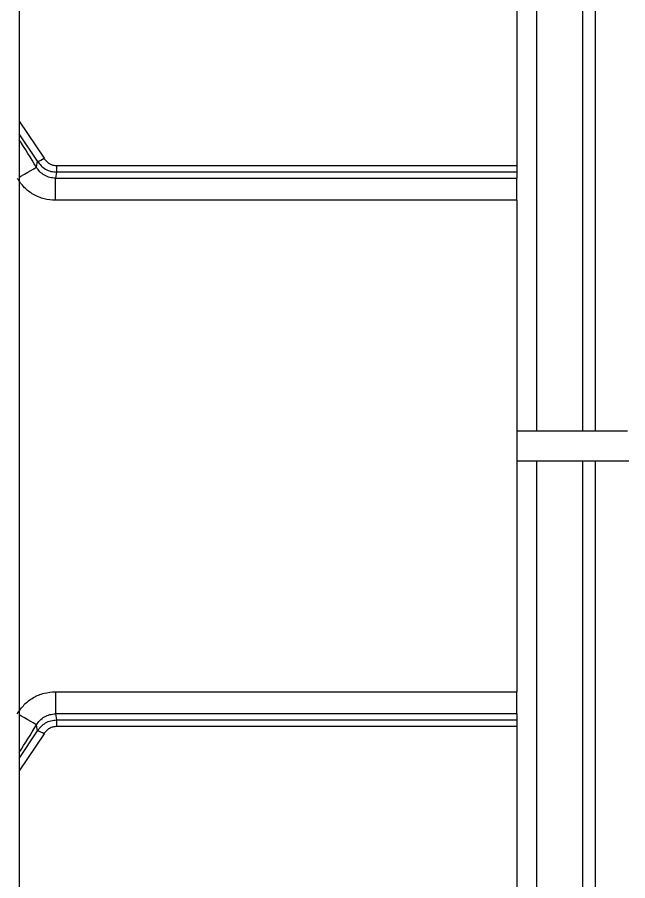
# Model space of a CAD drawing. Extents: x 11 to 120, y 2 to 94.
# Drawn here: x 20.086 to 20.914, y 39.88 to 41.051 of the extents above; entities that cross this region are included whole.
import ezdxf

# ---------------------------------------------------------------- set-up
doc = ezdxf.new("R2010")
doc.units = 0
doc.header["$MEASUREMENT"] = 0
doc.layers.add('OBJECT', color=7, linetype='CONTINUOUS')

msp = doc.modelspace()

# ---------------------------------------------------------------- linework, layer by layer
at = {"layer": 'OBJECT'}
for p, q in [((20.0888, 43.4393), (20.0888, 39.6767)), ((20.8702, 40.4893), (20.8702, 42.2491)), ((20.7638, 41.7119), (20.7638, 40.8497)), ((20.8528, 41.477), (20.8528, 40.4893)), ((20.7909, 40.4893), (20.7909, 41.4571)), ((20.0888, 40.9099), (20.1225, 40.8596)), ((20.1138, 40.8556), (20.0888, 40.893)), ((20.1121, 40.8475), (20.1138, 40.8556)), ((20.1397, 40.8498), (20.7638, 40.8497)), ((20.1396, 40.8409), (20.138, 40.8326)), ((20.7638, 40.8408), (20.1396, 40.8409)), ((20.7638, 40.8408), (20.7638, 40.8326)), ((20.138, 40.8326), (20.7638, 40.8326)), ((20.138, 40.8026), (20.138, 40.8326)), ((20.7638, 40.8026), (20.7638, 40.8326)), ((20.7638, 40.8026), (20.138, 40.8026)), ((20.7638, 40.8026), (20.7638, 40.1361)), ((20.7909, 40.4893), (20.7638, 40.4893)), ((20.8702, 40.4893), (20.8528, 40.4893)), ((20.7638, 40.4493), (20.7909, 40.4493)), ((20.7909, 39.4816), (20.7909, 40.4493)), ((20.8528, 40.4493), (20.8528, 39.4617)), ((20.8528, 40.4493), (20.8702, 40.4493)), ((20.8702, 38.6896), (20.8702, 40.4493)), ((20.138, 40.1361), (20.7638, 40.1361)), ((20.138, 40.1361), (20.138, 40.1061)), ((20.7638, 40.1061), (20.7638, 40.1361)), ((20.7638, 40.1061), (20.138, 40.1061)), ((20.138, 40.1061), (20.1396, 40.0978)), ((20.7638, 40.1061), (20.7638, 40.0979)), ((20.1138, 40.0831), (20.1121, 40.0912)), ((20.1396, 40.0978), (20.7638, 40.0979)), ((20.7638, 40.089), (20.1397, 40.0889)), ((20.7638, 40.089), (20.7638, 39.2267)), ((20.0888, 40.0457), (20.1138, 40.0831)), ((20.1225, 40.0791), (20.0888, 40.0288))]:
    msp.add_line(p, q, dxfattribs=at)
at = {"layer": 'OBJECT', "flags": 128}
for points in [[(20.0888, 40.8339), (20.0912, 40.8353), (20.096, 40.8381), (20.1005, 40.8407), (20.1044, 40.843), (20.1076, 40.8449), (20.11, 40.8463), (20.1115, 40.8472), (20.1121, 40.8475)], [(20.1121, 40.0912), (20.1115, 40.0915), (20.11, 40.0924), (20.1076, 40.0938), (20.1044, 40.0957), (20.1005, 40.098), (20.096, 40.1006), (20.0912, 40.1034), (20.0888, 40.1048)]]:
    msp.add_lwpolyline(points, dxfattribs=at)
at = {"layer": 'OBJECT'}
for centre, radius, start, end in [((19.4638, 40.4693), 0.7505, 30.2571, 33.6165), ((20.1086, 40.8788), 0.0237, 282.6843, 305.9634), ((19.9573, 40.8479), 0.1824, 357.8107, 0.595), ((19.4638, 40.4693), 0.7505, 326.3835, 329.7429), ((19.9573, 40.0908), 0.1824, 359.405, 2.1893), ((20.1086, 40.0599), 0.0237, 54.0366, 77.3157)]:
    msp.add_arc(centre, radius, start, end, dxfattribs=at)
for points, knots in [([(20.1225, 40.8596), (20.1235, 40.8582), (20.1254, 40.8553), (20.1297, 40.8523), (20.1345, 40.8502), (20.138, 40.8499), (20.1397, 40.8498)], [0, 0, 0, 0, 0.248699, 0.500161, 0.750977, 1, 1, 1, 1]), ([(20.138, 40.8326), (20.1354, 40.8328), (20.1302, 40.8332), (20.1229, 40.8363), (20.1166, 40.8411), (20.1136, 40.8454), (20.1121, 40.8475)], [0, 0, 0, 0, 0.249341, 0.49971, 0.74966, 1, 1, 1, 1]), ([(20.1138, 40.8556), (20.1153, 40.8535), (20.1182, 40.8493), (20.1245, 40.8446), (20.1318, 40.8415), (20.137, 40.8411), (20.1396, 40.8409)], [0, 0, 0, 0, 0.2497795, 0.4995782, 0.7496537, 1, 1, 1, 1]), ([(20.7638, 40.8497), (20.7638, 40.8486), (20.7638, 40.8469), (20.7638, 40.845), (20.7638, 40.8437), (20.7638, 40.8426), (20.7638, 40.8418), (20.7638, 40.841), (20.7638, 40.8409), (20.7638, 40.8408)], [0, 0, 0, 0, 0.235209, 0.351551, 0.467887, 0.584217, 0.700551, 0.816896, 1, 1, 1, 1]), ([(20.138, 40.8026), (20.1328, 40.803), (20.1224, 40.8038), (20.1079, 40.8101), (20.0951, 40.8195), (20.0892, 40.8281), (20.0862, 40.8324)], [0, 0, 0, 0, 0.2499898, 0.4998146, 0.7501668, 1, 1, 1, 1]), ([(20.8528, 40.4893), (20.8517, 40.4893), (20.8496, 40.4893), (20.838, 40.4893), (20.8215, 40.4893), (20.8048, 40.4893), (20.7944, 40.4893), (20.7909, 40.4893)], [0, 0, 0, 0, 0.222101, 0.444199, 0.666298, 0.888389, 1, 1, 1, 1]), ([(20.9137, 40.4893), (20.913, 40.4893), (20.9054, 40.4893), (20.8927, 40.4893), (20.8786, 40.4893), (20.8717, 40.4893), (20.8706, 40.4893), (20.8702, 40.4893)], [0, 0, 0, 0, 0.028744, 0.306032, 0.583321, 0.860616, 1, 1, 1, 1]), ([(20.7909, 40.4493), (20.7978, 40.4493), (20.8118, 40.4493), (20.8304, 40.4493), (20.8444, 40.4493), (20.8514, 40.4493), (20.8524, 40.4493), (20.8528, 40.4493)], [0, 0, 0, 0, 0.222088, 0.444175, 0.666265, 0.888359, 1, 1, 1, 1]), ([(20.8702, 40.4493), (20.8713, 40.4493), (20.8733, 40.4493), (20.8851, 40.4493), (20.8996, 40.4493), (20.9109, 40.4493), (20.9155, 40.4493)], [0, 0, 0, 0, 0.2713843, 0.5427686, 0.8141508, 1, 1, 1, 1]), ([(20.0862, 40.1063), (20.0892, 40.1106), (20.0951, 40.1192), (20.1078, 40.1286), (20.1224, 40.1349), (20.1328, 40.1357), (20.138, 40.1361)], [0, 0, 0, 0, 0.250003, 0.499813, 0.750165, 1, 1, 1, 1]), ([(20.1121, 40.0912), (20.1136, 40.0933), (20.1166, 40.0976), (20.1229, 40.1023), (20.1302, 40.1055), (20.1354, 40.1059), (20.138, 40.1061)], [0, 0, 0, 0, 0.2494547, 0.4998675, 0.749774, 1, 1, 1, 1]), ([(20.1138, 40.0831), (20.1153, 40.0852), (20.1182, 40.0894), (20.1245, 40.0941), (20.1318, 40.0972), (20.137, 40.0976), (20.1396, 40.0978)], [0, 0, 0, 0, 0.24939, 0.499166, 0.749323, 1, 1, 1, 1]), ([(20.1397, 40.0889), (20.138, 40.0888), (20.1345, 40.0885), (20.1297, 40.0864), (20.1254, 40.0834), (20.1235, 40.0805), (20.1225, 40.0791)], [0, 0, 0, 0, 0.248921, 0.499835, 0.751191, 1, 1, 1, 1]), ([(20.7638, 40.0979), (20.7638, 40.0977), (20.7638, 40.0975), (20.7638, 40.0965), (20.7638, 40.0956), (20.7638, 40.0944), (20.7638, 40.0931), (20.7638, 40.0913), (20.7638, 40.0899), (20.7638, 40.089)], [0, 0, 0, 0, 0.235207, 0.351552, 0.467887, 0.584228, 0.700573, 0.816902, 1, 1, 1, 1])]:
    msp.add_open_spline(points, degree=3, knots=knots, dxfattribs=at)

doc.saveas('drawing.dxf')
